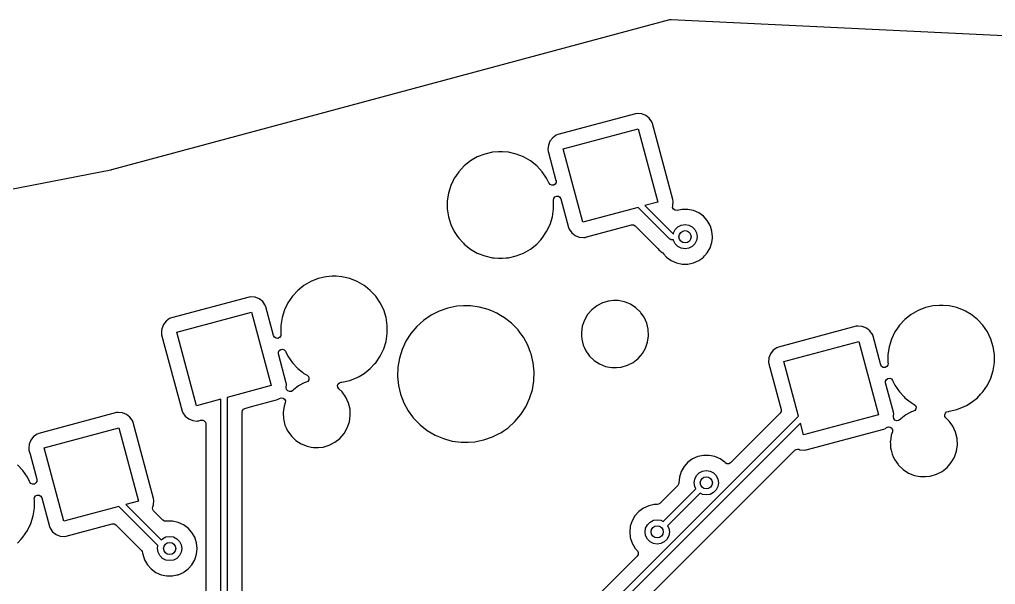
# Model space of a CAD drawing. Extents: x 41 to 271, y -133 to -23.
# Drawn here: x 193.45 to 225.56, y -41.77 to -23.18 of the extents above; entities that cross this region are included whole.
import ezdxf

# ---------------------------------------------------------------- set-up
doc = ezdxf.new("R2010")
doc.units = 0
doc.layers.add('BLACK', color=7, linetype='CONTINUOUS')

msp = doc.modelspace()

# ---------------------------------------------------------------- linework, layer by layer
at = {"layer": 'BLACK', "linetype": 'CONTINUOUS'}
for p, q in [((196.489, -28.118), (214.851, -23.1855)), ((214.851, -23.1855), (214.889, -23.1814)), ((214.889, -23.1814), (234.854, -24.1497)), ((213.722, -26.281), (211.167, -26.9658)), ((213.782, -26.2718), (213.722, -26.281)), ((213.925, -26.2855), (213.782, -26.2718)), ((214.058, -26.339), (213.925, -26.2855)), ((214.172, -26.4279), (214.058, -26.339)), ((214.255, -26.5452), (214.172, -26.4279)), ((214.277, -26.6011), (214.255, -26.5452)), ((214.255, -26.5452), (214.255, -26.5452)), ((214.949, -29.1084), (214.277, -26.6011)), ((211.167, -26.9658), (211.111, -26.9874)), ((211.343, -27.4369), (213.806, -26.7769)), ((213.806, -26.7769), (214.453, -29.1917)), ((210.905, -27.1841), (210.851, -27.3177)), ((210.994, -27.0709), (210.905, -27.1841)), ((211.111, -26.9874), (210.994, -27.0709)), ((208.758, -27.6074), (208.514, -27.7033)), ((209.014, -27.5491), (208.758, -27.6074)), ((209.21, -27.5344), (209.014, -27.5491)), ((209.341, -27.5344), (209.21, -27.5344)), ((209.21, -27.5344), (209.21, -27.5344)), ((209.537, -27.5491), (209.341, -27.5344)), ((209.341, -27.5344), (209.341, -27.5344)), ((209.793, -27.6074), (209.537, -27.5491)), ((210.037, -27.7033), (209.793, -27.6074)), ((210.851, -27.3177), (210.837, -27.4609)), ((210.837, -27.4609), (210.847, -27.5202)), ((210.847, -27.5202), (210.857, -27.5589)), ((210.857, -27.5589), (211.103, -28.478)), ((211.99, -29.8517), (211.343, -27.4369)), ((208.287, -27.8345), (208.081, -27.9981)), ((208.514, -27.7033), (208.287, -27.8345)), ((210.264, -27.8345), (210.037, -27.7033)), ((210.469, -27.9981), (210.264, -27.8345)), ((210.264, -27.8345), (210.264, -27.8345)), ((189.782, -29.416), (196.459, -28.1245)), ((196.459, -28.1245), (196.466, -28.1244)), ((196.466, -28.1244), (196.474, -28.1222)), ((196.474, -28.1222), (196.484, -28.1199)), ((196.484, -28.1199), (196.489, -28.118)), ((207.903, -28.1904), (207.802, -28.3378)), ((208.081, -27.9981), (207.903, -28.1904)), ((210.648, -28.1904), (210.469, -27.9981)), ((210.469, -27.9981), (210.469, -27.9981)), ((210.469, -27.9981), (210.469, -27.9981)), ((210.796, -28.4072), (210.648, -28.1904)), ((210.648, -28.1904), (210.648, -28.1904)), ((210.648, -28.1904), (210.648, -28.1904)), ((207.719, -28.4815), (207.641, -28.6435)), ((207.755, -28.4072), (207.719, -28.4815)), ((207.756, -28.4058), (207.755, -28.4072)), ((207.802, -28.3378), (207.756, -28.4058)), ((210.866, -28.5527), (210.796, -28.4072)), ((210.873, -28.5674), (210.866, -28.5527)), ((210.911, -28.6138), (210.873, -28.5674)), ((211.105, -28.542), (211.077, -28.5957)), ((211.103, -28.478), (211.104, -28.4815)), ((211.104, -28.4815), (211.105, -28.542)), ((207.564, -28.8942), (207.525, -29.1537)), ((207.641, -28.6435), (207.564, -28.8942)), ((210.968, -28.6364), (210.911, -28.6138)), ((211.028, -28.6299), (210.968, -28.6364)), ((211.077, -28.5957), (211.028, -28.6299)), ((207.525, -29.1537), (207.525, -29.416)), ((211.023, -29.1318), (211.029, -29.0702)), ((211.026, -29.1537), (211.023, -29.1318)), ((211.026, -29.416), (211.026, -29.1537)), ((211.029, -29.0702), (211.064, -29.0194)), ((211.064, -29.0194), (211.12, -28.992)), ((211.12, -28.992), (211.182, -28.9948)), ((211.182, -28.9948), (211.234, -29.0273)), ((211.234, -29.0273), (211.265, -29.0812)), ((211.265, -29.0812), (211.519, -30.0275)), ((214.453, -29.1917), (214.03, -29.305)), ((214.944, -29.3088), (214.958, -29.1676)), ((214.958, -29.1676), (214.949, -29.1084)), ((207.525, -29.416), (207.564, -29.6755)), ((210.987, -29.6755), (211.026, -29.416)), ((213.807, -29.3648), (211.99, -29.8517)), ((214.843, -30.4007), (213.807, -29.3648)), ((214.03, -29.305), (214.955, -30.23)), ((214.942, -29.3287), (214.944, -29.3088)), ((214.946, -29.329), (214.942, -29.3287)), ((214.942, -29.3629), (214.946, -29.329)), ((214.97, -29.4231), (214.942, -29.3629)), ((215.024, -29.4605), (214.97, -29.4231)), ((215.09, -29.4645), (215.024, -29.4605)), ((215.255, -29.4295), (215.09, -29.4645)), ((215.445, -29.4295), (215.255, -29.4295)), ((215.255, -29.4295), (215.255, -29.4295)), ((215.63, -29.4689), (215.445, -29.4295)), ((215.445, -29.4295), (215.445, -29.4295)), ((215.803, -29.5458), (215.63, -29.4689)), ((215.956, -29.6571), (215.803, -29.5458)), ((207.564, -29.6755), (207.641, -29.9262)), ((210.909, -29.9262), (210.987, -29.6755)), ((216.083, -29.7978), (215.956, -29.6571)), ((216.177, -29.9617), (216.083, -29.7978)), ((207.641, -29.9262), (207.755, -30.1626)), ((207.755, -30.1626), (207.867, -30.3269)), ((210.648, -30.3793), (210.796, -30.1626)), ((210.796, -30.1626), (210.909, -29.9262)), ((211.519, -30.0275), (211.54, -30.0834)), ((211.54, -30.0834), (211.624, -30.2006)), ((212.073, -30.3475), (213.588, -29.9416)), ((213.588, -29.9416), (213.652, -29.9416)), ((213.652, -29.9416), (213.708, -29.9737)), ((213.708, -29.9737), (214.455, -30.721)), ((214.97, -30.2064), (215.026, -30.0949)), ((215.026, -30.0949), (215.115, -30.0064)), ((215.115, -30.0064), (215.226, -29.9496)), ((215.226, -29.9496), (215.35, -29.93)), ((215.35, -29.93), (215.474, -29.9496)), ((215.474, -29.9496), (215.585, -30.0064)), ((215.585, -30.0064), (215.674, -30.0949)), ((215.674, -30.0949), (215.73, -30.2064)), ((216.185, -29.9851), (216.177, -29.9617)), ((216.236, -30.1417), (216.185, -29.9851)), ((216.255, -30.33), (216.236, -30.1417)), ((207.867, -30.3269), (207.903, -30.3793)), ((207.903, -30.3793), (208.055, -30.5435)), ((210.469, -30.5717), (210.601, -30.43)), ((210.601, -30.43), (210.648, -30.3793)), ((210.648, -30.3793), (210.648, -30.3793)), ((210.648, -30.3793), (210.648, -30.3793)), ((211.624, -30.2006), (211.737, -30.2896)), ((211.737, -30.2896), (211.87, -30.3431)), ((211.87, -30.3431), (211.87, -30.3431)), ((211.87, -30.3431), (212.014, -30.3568)), ((212.014, -30.3568), (212.059, -30.3496)), ((212.014, -30.3568), (212.014, -30.3568)), ((212.014, -30.3568), (212.014, -30.3568)), ((212.059, -30.3496), (212.073, -30.3475)), ((214.85, -30.4044), (214.843, -30.4007)), ((214.855, -30.4109), (214.85, -30.4044)), ((214.877, -30.4181), (214.855, -30.4109)), ((214.898, -30.4288), (214.877, -30.4181)), ((214.906, -30.4275), (214.898, -30.4288)), ((214.913, -30.43), (214.906, -30.4275)), ((214.966, -30.43), (214.913, -30.43)), ((214.955, -30.23), (214.966, -30.23)), ((214.966, -30.23), (214.97, -30.2064)), ((214.97, -30.4536), (214.966, -30.43)), ((215.026, -30.5651), (214.97, -30.4536)), ((215.73, -30.4536), (215.674, -30.5651)), ((215.73, -30.2064), (215.75, -30.33)), ((215.75, -30.33), (215.73, -30.4536)), ((216.236, -30.5183), (216.251, -30.3738)), ((216.251, -30.3738), (216.255, -30.33)), ((208.055, -30.5435), (208.081, -30.5717)), ((208.081, -30.5717), (208.287, -30.7352)), ((208.287, -30.7352), (208.514, -30.8664)), ((210.037, -30.8664), (210.264, -30.7352)), ((210.264, -30.7352), (210.469, -30.5717)), ((214.455, -30.721), (214.466, -30.7332)), ((214.466, -30.7332), (214.485, -30.7583)), ((214.485, -30.7583), (214.544, -30.8033)), ((214.544, -30.8033), (214.602, -30.8478)), ((215.115, -30.6536), (215.026, -30.5651)), ((215.226, -30.7104), (215.115, -30.6536)), ((215.35, -30.73), (215.226, -30.7104)), ((215.474, -30.7104), (215.35, -30.73)), ((215.585, -30.6536), (215.474, -30.7104)), ((215.674, -30.5651), (215.585, -30.6536)), ((216.083, -30.8622), (216.177, -30.6983)), ((216.177, -30.6983), (216.236, -30.5183)), ((208.514, -30.8664), (208.758, -30.9623)), ((208.758, -30.9623), (209.014, -31.0207)), ((209.014, -31.0207), (209.07, -31.0249)), ((209.07, -31.0249), (209.21, -31.0354)), ((209.21, -31.0354), (209.21, -31.0354)), ((209.21, -31.0354), (209.341, -31.0354)), ((209.341, -31.0354), (209.463, -31.0262)), ((209.341, -31.0354), (209.341, -31.0354)), ((209.463, -31.0262), (209.537, -31.0207)), ((209.537, -31.0207), (209.793, -30.9623)), ((209.793, -30.9623), (210.037, -30.8664)), ((214.602, -30.8478), (214.618, -30.8632)), ((214.618, -30.8632), (214.645, -30.8926)), ((214.645, -30.8926), (214.744, -31.0029)), ((214.744, -31.0029), (214.897, -31.1142)), ((214.897, -31.1142), (215.07, -31.1911)), ((215.63, -31.1911), (215.803, -31.1142)), ((215.803, -31.1142), (215.903, -31.0412)), ((215.903, -31.0412), (215.956, -31.0029)), ((215.956, -31.0029), (215.992, -30.9623)), ((215.992, -30.9623), (216.083, -30.8622)), ((215.07, -31.1911), (215.255, -31.2305)), ((215.255, -31.2305), (215.255, -31.2305)), ((215.255, -31.2305), (215.445, -31.2305)), ((215.445, -31.2305), (215.583, -31.2012)), ((215.445, -31.2305), (215.445, -31.2305)), ((215.583, -31.2012), (215.63, -31.1911)), ((203.282, -31.7044), (203.037, -31.8002)), ((203.538, -31.646), (203.282, -31.7044)), ((203.734, -31.6313), (203.538, -31.646)), ((203.865, -31.6313), (203.734, -31.6313)), ((203.734, -31.6313), (203.734, -31.6313)), ((204.061, -31.646), (203.865, -31.6313)), ((203.865, -31.6313), (203.865, -31.6313)), ((204.317, -31.7044), (204.061, -31.646)), ((204.561, -31.8002), (204.317, -31.7044)), ((202.605, -32.095), (202.427, -32.2873)), ((202.81, -31.9314), (202.605, -32.095)), ((203.037, -31.8002), (202.81, -31.9314)), ((204.788, -31.9314), (204.561, -31.8002)), ((204.839, -31.9723), (204.788, -31.9314)), ((204.993, -32.095), (204.839, -31.9723)), ((205.172, -32.2873), (204.993, -32.095)), ((204.993, -32.095), (204.993, -32.095)), ((204.993, -32.095), (204.993, -32.095)), ((201.002, -32.3191), (198.446, -33.0039)), ((201.061, -32.3099), (201.002, -32.3191)), ((201.204, -32.3236), (201.061, -32.3099)), ((201.338, -32.3771), (201.204, -32.3236)), ((201.451, -32.466), (201.338, -32.3771)), ((202.354, -32.3934), (202.279, -32.5041)), ((202.427, -32.2873), (202.354, -32.3934)), ((205.319, -32.5041), (205.172, -32.2873)), ((205.172, -32.2873), (205.172, -32.2873)), ((205.172, -32.2873), (205.172, -32.2873)), ((212.991, -32.433), (212.904, -32.4413)), ((213.149, -32.433), (212.991, -32.433)), ((213.355, -32.4728), (213.149, -32.433)), ((213.149, -32.433), (213.149, -32.433)), ((201.527, -32.5732), (201.451, -32.466)), ((201.534, -32.5833), (201.527, -32.5732)), ((201.556, -32.6392), (201.534, -32.5833)), ((201.81, -33.5854), (201.556, -32.6392)), ((202.165, -32.7405), (202.088, -32.9912)), ((202.279, -32.5041), (202.165, -32.7405)), ((202.279, -32.5041), (202.279, -32.5041)), ((205.433, -32.7405), (205.319, -32.5041)), ((205.511, -32.9912), (205.433, -32.7405)), ((207.542, -32.6797), (207.259, -32.7782)), ((207.837, -32.6198), (207.542, -32.6797)), ((208.062, -32.6048), (207.837, -32.6198)), ((208.287, -32.6048), (208.062, -32.6048)), ((208.062, -32.6048), (208.062, -32.6048)), ((208.585, -32.6448), (208.287, -32.6048)), ((208.875, -32.7242), (208.585, -32.6448)), ((208.585, -32.6448), (208.585, -32.6448)), ((208.585, -32.6448), (208.585, -32.6448)), ((208.954, -32.7578), (208.875, -32.7242)), ((209.151, -32.8415), (208.954, -32.7578)), ((212.28, -32.7336), (212.142, -32.8926)), ((212.445, -32.6036), (212.28, -32.7336)), ((212.632, -32.5072), (212.445, -32.6036)), ((212.834, -32.4479), (212.632, -32.5072)), ((212.904, -32.4413), (212.834, -32.4479)), ((213.391, -32.4871), (213.355, -32.4728)), ((213.355, -32.4728), (213.355, -32.4728)), ((213.355, -32.4728), (213.355, -32.4728)), ((213.551, -32.5509), (213.391, -32.4871)), ((213.728, -32.6647), (213.551, -32.5509)), ((213.88, -32.8098), (213.728, -32.6647)), ((213.728, -32.6647), (213.728, -32.6647)), ((213.728, -32.6647), (213.728, -32.6647)), ((223.26, -32.6622), (223.016, -32.758)), ((223.516, -32.6038), (223.26, -32.6622)), ((223.712, -32.5891), (223.516, -32.6038)), ((223.843, -32.5891), (223.712, -32.5891)), ((223.712, -32.5891), (223.712, -32.5891)), ((224.039, -32.6038), (223.843, -32.5891)), ((223.843, -32.5891), (223.843, -32.5891)), ((224.295, -32.6622), (224.039, -32.6038)), ((224.539, -32.758), (224.295, -32.6622)), ((198.39, -33.0255), (198.273, -33.109)), ((198.446, -33.0039), (198.39, -33.0255)), ((198.622, -33.475), (201.085, -32.815)), ((201.085, -32.815), (201.732, -35.2298)), ((202.088, -32.9912), (202.049, -33.2506)), ((205.55, -33.2506), (205.511, -32.9912)), ((206.99, -32.9138), (206.743, -33.0838)), ((207.259, -32.7782), (206.99, -32.9138)), ((209.281, -32.9181), (209.151, -32.8415)), ((209.41, -32.9946), (209.281, -32.9181)), ((209.635, -33.1725), (209.41, -32.9946)), ((212.037, -33.0747), (211.968, -33.2735)), ((212.142, -32.8926), (212.037, -33.0747)), ((213.899, -32.8371), (213.88, -32.8098)), ((214.002, -32.9812), (213.899, -32.8371)), ((214.089, -33.1725), (214.002, -32.9812)), ((214.002, -32.9812), (214.002, -32.9812)), ((214.002, -32.9812), (214.002, -32.9812)), ((222.584, -33.0528), (222.405, -33.2451)), ((222.789, -32.8892), (222.584, -33.0528)), ((223.016, -32.758), (222.789, -32.8892)), ((224.574, -32.7782), (224.539, -32.758)), ((224.539, -32.758), (224.539, -32.758)), ((224.539, -32.758), (224.539, -32.758)), ((224.767, -32.8892), (224.574, -32.7782)), ((224.804, -32.9187), (224.767, -32.8892)), ((224.972, -33.0528), (224.804, -32.9187)), ((225.15, -33.2451), (224.972, -33.0528)), ((224.972, -33.0528), (224.972, -33.0528)), ((224.972, -33.0528), (224.972, -33.0528)), ((198.13, -33.3558), (198.123, -33.4347)), ((198.184, -33.2221), (198.13, -33.3558)), ((198.273, -33.109), (198.184, -33.2221)), ((202.049, -33.2506), (202.049, -33.513)), ((205.55, -33.513), (205.55, -33.2506)), ((206.52, -33.2854), (206.326, -33.5148)), ((206.743, -33.0838), (206.52, -33.2854)), ((209.646, -33.1809), (209.635, -33.1725)), ((209.854, -33.3969), (209.646, -33.1809)), ((209.917, -33.4817), (209.854, -33.3969)), ((211.968, -33.2735), (211.939, -33.4783)), ((214.139, -33.3769), (214.089, -33.1725)), ((214.149, -33.587), (214.139, -33.3769)), ((220.98, -33.2769), (218.425, -33.9617)), ((221.04, -33.2677), (220.98, -33.2769)), ((221.183, -33.2814), (221.04, -33.2677)), ((221.316, -33.3349), (221.183, -33.2814)), ((221.43, -33.4238), (221.316, -33.3349)), ((222.344, -33.3349), (222.258, -33.4619)), ((222.405, -33.2451), (222.344, -33.3349)), ((225.298, -33.4619), (225.15, -33.2451)), ((225.15, -33.2451), (225.15, -33.2451)), ((225.15, -33.2451), (225.15, -33.2451)), ((198.118, -33.4817), (198.117, -33.499)), ((198.117, -33.499), (198.126, -33.5583)), ((198.123, -33.4347), (198.118, -33.4817)), ((198.126, -33.5583), (198.798, -36.0656)), ((199.269, -35.8898), (198.622, -33.475)), ((201.84, -33.6394), (201.81, -33.5854)), ((201.893, -33.6718), (201.84, -33.6394)), ((201.955, -33.6747), (201.893, -33.6718)), ((202.01, -33.6473), (201.955, -33.6747)), ((202.046, -33.5965), (202.01, -33.6473)), ((202.052, -33.5348), (202.046, -33.5965)), ((202.049, -33.513), (202.052, -33.5348)), ((205.511, -33.7724), (205.55, -33.513)), ((206.326, -33.5148), (206.164, -33.7681)), ((210.033, -33.6388), (209.917, -33.4817)), ((210.174, -33.8962), (210.033, -33.6388)), ((211.939, -33.4783), (211.938, -33.4817)), ((211.938, -33.4817), (211.944, -33.6026)), ((211.944, -33.6026), (211.948, -33.6918)), ((211.948, -33.6918), (211.95, -33.6984)), ((211.95, -33.6984), (211.998, -33.8962)), ((214.119, -33.7952), (214.149, -33.587)), ((221.506, -33.5316), (221.43, -33.4238)), ((221.513, -33.5411), (221.506, -33.5316)), ((221.535, -33.597), (221.513, -33.5411)), ((221.781, -34.516), (221.535, -33.597)), ((222.144, -33.6983), (222.066, -33.949)), ((222.258, -33.4619), (222.144, -33.6983)), ((222.258, -33.4619), (222.258, -33.4619)), ((225.412, -33.6983), (225.298, -33.4619)), ((225.489, -33.949), (225.412, -33.6983)), ((201.997, -34.071), (202.047, -34.0368)), ((202.047, -34.0368), (202.107, -34.0302)), ((202.107, -34.0302), (202.163, -34.0528)), ((205.319, -34.2595), (205.433, -34.0231)), ((205.433, -34.0231), (205.511, -33.7724)), ((206.038, -34.0407), (205.949, -34.3277)), ((206.164, -33.7681), (206.038, -34.0407)), ((210.177, -33.9023), (210.174, -33.8962)), ((210.268, -34.1387), (210.177, -33.9023)), ((211.998, -33.8962), (212.029, -33.9651)), ((212.029, -33.9651), (212.085, -34.0876)), ((213.945, -34.1761), (214.05, -33.994)), ((214.05, -33.994), (214.119, -33.7952)), ((218.369, -33.9833), (218.252, -34.0668)), ((218.425, -33.9617), (218.369, -33.9833)), ((218.6, -34.4328), (221.064, -33.7728)), ((221.064, -33.7728), (221.711, -36.1876)), ((222.066, -33.949), (222.027, -34.2084)), ((225.528, -34.2084), (225.489, -33.949)), ((201.969, -34.1247), (201.997, -34.071)), ((201.97, -34.1852), (201.969, -34.1247)), ((202.228, -35.1465), (201.97, -34.1852)), ((202.163, -34.0528), (202.202, -34.0993)), ((202.202, -34.0993), (202.279, -34.2595)), ((202.279, -34.2595), (202.427, -34.4763)), ((205.172, -34.4763), (205.319, -34.2595)), ((205.949, -34.3277), (205.899, -34.624)), ((210.285, -34.1827), (210.268, -34.1387)), ((210.355, -34.475), (210.285, -34.1827)), ((212.085, -34.0876), (212.188, -34.2313)), ((212.188, -34.2313), (212.207, -34.2589)), ((212.207, -34.2589), (212.36, -34.4041)), ((213.642, -34.4651), (213.807, -34.3351)), ((213.807, -34.3351), (213.945, -34.1761)), ((218.105, -34.3544), (218.097, -34.4395)), ((218.109, -34.3135), (218.105, -34.3544)), ((218.163, -34.1799), (218.109, -34.3135)), ((218.252, -34.0668), (218.163, -34.1799)), ((222.027, -34.2084), (222.027, -34.4708)), ((225.528, -34.4708), (225.528, -34.2084)), ((202.427, -34.4763), (202.595, -34.6572)), ((202.595, -34.6572), (202.605, -34.6686)), ((202.605, -34.6686), (202.757, -34.79)), ((204.788, -34.8322), (204.993, -34.6686)), ((204.993, -34.6686), (205.135, -34.516)), ((205.135, -34.516), (205.172, -34.4763)), ((205.172, -34.4763), (205.172, -34.4763)), ((205.172, -34.4763), (205.172, -34.4763)), ((205.899, -34.624), (205.889, -34.9243)), ((210.385, -34.774), (210.355, -34.475)), ((212.36, -34.4041), (212.36, -34.4041)), ((212.36, -34.4041), (212.36, -34.4041)), ((212.36, -34.4041), (212.537, -34.5178)), ((212.537, -34.5178), (212.537, -34.5178)), ((212.537, -34.5178), (212.732, -34.596)), ((212.732, -34.596), (212.861, -34.6208)), ((212.861, -34.6208), (212.938, -34.6358)), ((212.938, -34.6358), (212.938, -34.6358)), ((212.938, -34.6358), (213.096, -34.6358)), ((213.096, -34.6358), (213.253, -34.6208)), ((213.096, -34.6358), (213.096, -34.6358)), ((213.253, -34.6208), (213.455, -34.5615)), ((213.455, -34.5615), (213.642, -34.4651)), ((218.097, -34.4395), (218.095, -34.4568)), ((218.095, -34.4568), (218.105, -34.516)), ((218.105, -34.516), (218.508, -36.0209)), ((219.085, -36.2397), (218.6, -34.4328)), ((221.788, -34.5432), (221.781, -34.516)), ((221.819, -34.5971), (221.788, -34.5432)), ((221.871, -34.6296), (221.819, -34.5971)), ((221.933, -34.6325), (221.871, -34.6296)), ((221.989, -34.6051), (221.933, -34.6325)), ((222.024, -34.5542), (221.989, -34.6051)), ((222.031, -34.4926), (222.024, -34.5542)), ((222.027, -34.4708), (222.031, -34.4926)), ((225.489, -34.7302), (225.528, -34.4708)), ((202.757, -34.79), (202.81, -34.8322)), ((202.81, -34.8322), (202.912, -34.891)), ((202.912, -34.891), (202.954, -34.9303)), ((202.954, -34.9303), (202.973, -34.9842)), ((202.973, -34.9842), (202.966, -35.0411)), ((204.317, -35.0592), (204.561, -34.9634)), ((204.561, -34.9634), (204.628, -34.9243)), ((204.628, -34.9243), (204.788, -34.8322)), ((205.889, -34.9243), (205.919, -35.2233)), ((210.375, -35.0743), (210.385, -34.774)), ((221.976, -35.0288), (222.026, -34.9946)), ((222.026, -34.9946), (222.086, -34.988)), ((222.086, -34.988), (222.142, -35.0106)), ((225.298, -35.2173), (225.412, -34.9809)), ((225.412, -34.9809), (225.489, -34.7302)), ((201.732, -35.2298), (200.277, -35.6197)), ((202.231, -35.1673), (202.228, -35.1465)), ((202.228, -35.1465), (202.228, -35.1465)), ((202.228, -35.1465), (202.228, -35.1465)), ((202.229, -35.2858), (202.237, -35.2057)), ((202.229, -35.2939), (202.229, -35.2858)), ((202.238, -35.355), (202.229, -35.2939)), ((202.237, -35.2057), (202.231, -35.1673)), ((202.632, -35.2332), (202.466, -35.3632)), ((202.819, -35.1368), (202.632, -35.2332)), ((202.885, -35.1173), (202.819, -35.1368)), ((202.935, -35.0889), (202.885, -35.1173)), ((202.966, -35.0411), (202.935, -35.0889)), ((203.917, -35.2295), (203.936, -35.1762)), ((203.924, -35.2858), (203.917, -35.2295)), ((203.955, -35.3332), (203.924, -35.2858)), ((203.936, -35.1762), (203.977, -35.1369)), ((203.977, -35.1369), (204.031, -35.1198)), ((204.031, -35.1198), (204.046, -35.1187)), ((204.046, -35.1187), (204.061, -35.1176)), ((204.061, -35.1176), (204.317, -35.0592)), ((205.919, -35.2233), (205.988, -35.5156)), ((210.325, -35.3706), (210.375, -35.0743)), ((221.948, -35.0825), (221.976, -35.0288)), ((221.949, -35.1429), (221.948, -35.0825)), ((222.206, -36.1043), (221.949, -35.1429)), ((222.142, -35.0106), (222.18, -35.057)), ((222.18, -35.057), (222.258, -35.2173)), ((222.258, -35.2173), (222.405, -35.4341)), ((225.15, -35.4341), (225.298, -35.2173)), ((200.277, -35.6197), (200.277, -51.9297)), ((202.004, -35.6506), (202.062, -35.6284)), ((202.062, -35.6284), (202.123, -35.637)), ((202.123, -35.637), (202.173, -35.6741)), ((202.276, -35.4039), (202.238, -35.355)), ((202.333, -35.4282), (202.276, -35.4039)), ((202.395, -35.4221), (202.333, -35.4282)), ((202.446, -35.3869), (202.395, -35.4221)), ((202.466, -35.3632), (202.446, -35.3869)), ((204.066, -35.4394), (203.955, -35.3332)), ((204.188, -35.6108), (204.066, -35.4394)), ((204.066, -35.4394), (204.066, -35.4394)), ((204.275, -35.8021), (204.188, -35.6108)), ((204.188, -35.6108), (204.188, -35.6108)), ((204.188, -35.6108), (204.188, -35.6108)), ((205.988, -35.5156), (206.096, -35.796)), ((210.236, -35.6576), (210.325, -35.3706)), ((222.405, -35.4341), (222.559, -35.5994)), ((222.559, -35.5994), (222.584, -35.6264)), ((222.584, -35.6264), (222.714, -35.7305)), ((224.767, -35.79), (224.972, -35.6264)), ((224.972, -35.6264), (225.075, -35.5156)), ((225.075, -35.5156), (225.15, -35.4341)), ((225.15, -35.4341), (225.15, -35.4341)), ((225.15, -35.4341), (225.15, -35.4341)), ((200.077, -35.6733), (199.269, -35.8898)), ((200.077, -51.8883), (200.077, -35.6733)), ((200.869, -35.9791), (201.086, -35.9212)), ((201.086, -35.9212), (201.908, -35.7009)), ((201.908, -35.7009), (201.964, -35.6792)), ((201.964, -35.6792), (202.004, -35.6506)), ((202.155, -35.9031), (202.125, -36.1113)), ((202.193, -35.7922), (202.155, -35.9031)), ((202.173, -35.6741), (202.198, -35.7305)), ((202.198, -35.7305), (202.193, -35.7922)), ((204.325, -36.0065), (204.275, -35.8021)), ((206.096, -35.796), (206.241, -36.0595)), ((209.948, -36.1835), (210.109, -35.9302)), ((210.109, -35.9302), (210.236, -35.6576)), ((222.714, -35.7305), (222.789, -35.79)), ((222.789, -35.79), (222.891, -35.8487)), ((222.891, -35.8487), (222.932, -35.8881)), ((222.932, -35.8881), (222.952, -35.942)), ((222.952, -35.942), (222.945, -35.9989)), ((224.295, -36.017), (224.539, -35.9212)), ((224.539, -35.9212), (224.607, -35.8821)), ((224.607, -35.8821), (224.767, -35.79)), ((196.636, -36.1185), (194.081, -36.8032)), ((196.695, -36.1092), (196.636, -36.1185)), ((196.839, -36.1229), (196.695, -36.1092)), ((196.972, -36.1764), (196.839, -36.1229)), ((197.085, -36.2654), (196.972, -36.1764)), ((197.157, -36.3655), (197.085, -36.2654)), ((198.798, -36.0656), (198.819, -36.1215)), ((198.819, -36.1215), (198.903, -36.2387)), ((198.903, -36.2387), (199.016, -36.3277)), ((200.777, -36.0989), (200.789, -36.0465)), ((200.777, -50.7463), (200.777, -36.0989)), ((200.789, -36.0465), (200.822, -36.0039)), ((200.822, -36.0039), (200.869, -35.9791)), ((202.125, -36.1113), (202.135, -36.3214)), ((204.305, -36.4248), (204.335, -36.2166)), ((204.335, -36.2166), (204.325, -36.0065)), ((206.241, -36.0595), (206.382, -36.2517)), ((206.382, -36.2517), (206.419, -36.3015)), ((209.754, -36.4129), (209.948, -36.1835)), ((212.879, -42.4449), (219.085, -36.2397)), ((218.476, -36.1407), (216.846, -37.7706)), ((218.508, -36.0851), (218.476, -36.1407)), ((218.508, -36.0209), (218.508, -36.0851)), ((221.711, -36.1876), (219.248, -36.8476)), ((222.216, -36.1635), (222.206, -36.1043)), ((222.207, -36.2517), (222.211, -36.2166)), ((222.217, -36.3128), (222.207, -36.2517)), ((222.211, -36.2166), (222.216, -36.1635)), ((222.61, -36.191), (222.445, -36.321)), ((222.797, -36.0946), (222.61, -36.191)), ((222.864, -36.0751), (222.797, -36.0946)), ((222.913, -36.0467), (222.864, -36.0751)), ((222.945, -35.9989), (222.913, -36.0467)), ((223.896, -36.1873), (223.915, -36.134)), ((223.902, -36.2436), (223.896, -36.1873)), ((223.933, -36.291), (223.902, -36.2436)), ((223.915, -36.134), (223.956, -36.0947)), ((223.956, -36.0947), (224.01, -36.0776)), ((224.01, -36.0776), (224.025, -36.0765)), ((224.025, -36.0765), (224.039, -36.0754)), ((224.039, -36.0754), (224.295, -36.017)), ((197.169, -36.3826), (197.157, -36.3655)), ((197.191, -36.4385), (197.169, -36.3826)), ((197.862, -38.9458), (197.191, -36.4385)), ((199.016, -36.3277), (199.15, -36.3812)), ((199.15, -36.3812), (199.15, -36.3812)), ((199.15, -36.3812), (199.293, -36.3949)), ((199.293, -36.3949), (199.313, -36.3918)), ((199.293, -36.3949), (199.293, -36.3949)), ((199.293, -36.3949), (199.293, -36.3949)), ((199.313, -36.3918), (199.352, -36.3856)), ((199.352, -36.3856), (199.408, -36.3706)), ((199.408, -36.3706), (199.42, -36.3674)), ((199.42, -36.3674), (199.477, -36.3655)), ((199.477, -36.3655), (199.528, -36.3888)), ((199.528, -36.3888), (199.564, -36.4323)), ((199.564, -36.4323), (199.576, -36.4871)), ((199.576, -36.4871), (199.576, -47.9093)), ((202.135, -36.3214), (202.144, -36.3616)), ((202.144, -36.3616), (202.184, -36.5258)), ((202.184, -36.5258), (202.225, -36.6145)), ((204.236, -36.6236), (204.305, -36.4248)), ((206.419, -36.3015), (206.628, -36.5175)), ((206.628, -36.5175), (206.864, -36.7037)), ((209.531, -36.6145), (209.754, -36.4129)), ((219.144, -36.4627), (213.05, -42.557)), ((219.248, -36.8476), (219.144, -36.4627)), ((221.942, -36.637), (221.983, -36.6084)), ((221.983, -36.6084), (222.04, -36.5862)), ((222.04, -36.5862), (222.102, -36.5947)), ((222.102, -36.5947), (222.151, -36.6318)), ((222.255, -36.3616), (222.217, -36.3128)), ((222.312, -36.386), (222.255, -36.3616)), ((222.374, -36.3798), (222.312, -36.386)), ((222.424, -36.3447), (222.374, -36.3798)), ((222.445, -36.321), (222.424, -36.3447)), ((224.045, -36.3972), (223.933, -36.291)), ((224.074, -36.4385), (224.045, -36.3972)), ((224.167, -36.5685), (224.074, -36.4385)), ((224.254, -36.7599), (224.167, -36.5685)), ((224.167, -36.5685), (224.167, -36.5685)), ((224.167, -36.5685), (224.167, -36.5685)), ((193.907, -36.9083), (193.819, -37.0215)), ((194.025, -36.8248), (193.907, -36.9083)), ((194.081, -36.8032), (194.025, -36.8248)), ((194.256, -37.2743), (196.72, -36.6143)), ((196.72, -36.6143), (197.367, -39.0291)), ((202.225, -36.6145), (202.272, -36.7172)), ((202.272, -36.7172), (202.374, -36.8609)), ((202.374, -36.8609), (202.394, -36.8885)), ((202.394, -36.8885), (202.546, -37.0337)), ((203.993, -36.9647), (204.131, -36.8057)), ((204.131, -36.8057), (204.236, -36.6236)), ((206.864, -36.7037), (207.122, -36.8568)), ((207.122, -36.8568), (207.399, -36.9741)), ((208.731, -37.0187), (209.015, -36.9201)), ((209.015, -36.9201), (209.231, -36.8107)), ((209.231, -36.8107), (209.283, -36.7846)), ((209.283, -36.7846), (209.368, -36.7261)), ((209.368, -36.7261), (209.531, -36.6145)), ((219.331, -37.3434), (221.886, -36.6586)), ((221.886, -36.6586), (221.942, -36.637)), ((222.133, -36.8609), (222.106, -37.0535)), ((222.172, -36.75), (222.133, -36.8609)), ((222.151, -36.6318), (222.177, -36.6883)), ((222.177, -36.6883), (222.172, -36.75)), ((224.304, -36.9643), (224.254, -36.7599)), ((193.765, -37.1551), (193.752, -37.2907)), ((193.819, -37.0215), (193.765, -37.1551)), ((193.765, -37.1551), (193.765, -37.1551)), ((193.765, -37.1551), (193.765, -37.1551)), ((202.546, -37.0337), (202.546, -37.0337)), ((202.546, -37.0337), (202.546, -37.0337)), ((202.546, -37.0337), (202.723, -37.1474)), ((202.723, -37.1474), (202.723, -37.1474)), ((202.723, -37.1474), (202.918, -37.2256)), ((202.918, -37.2256), (203.047, -37.2504)), ((203.047, -37.2504), (203.125, -37.2654)), ((203.282, -37.2654), (203.439, -37.2504)), ((203.439, -37.2504), (203.641, -37.1911)), ((203.641, -37.1911), (203.828, -37.0947)), ((203.828, -37.0947), (203.993, -36.9647)), ((207.399, -36.9741), (207.399, -36.9741)), ((207.399, -36.9741), (207.399, -36.9741)), ((207.399, -36.9741), (207.463, -36.9916)), ((207.463, -36.9916), (207.689, -37.0535)), ((207.689, -37.0535), (207.986, -37.0936)), ((207.986, -37.0936), (208.212, -37.0936)), ((208.212, -37.0936), (208.437, -37.0785)), ((208.212, -37.0936), (208.212, -37.0936)), ((208.437, -37.0785), (208.522, -37.0611)), ((208.522, -37.0611), (208.731, -37.0187)), ((222.106, -37.0535), (222.103, -37.0691)), ((222.103, -37.0691), (222.107, -37.1566)), ((222.107, -37.1566), (222.113, -37.2792)), ((224.284, -37.3826), (224.314, -37.1744)), ((224.314, -37.1744), (224.304, -36.9643)), ((193.752, -37.2907), (193.751, -37.2983)), ((193.751, -37.2983), (193.761, -37.3576)), ((193.761, -37.3576), (193.795, -37.4847)), ((193.795, -37.4847), (194.016, -38.3109)), ((194.903, -39.6891), (194.256, -37.2743)), ((203.125, -37.2654), (203.125, -37.2654)), ((203.125, -37.2654), (203.282, -37.2654)), ((203.282, -37.2654), (203.282, -37.2654)), ((214.927, -41.3875), (218.962, -37.3532)), ((215.77, -37.5658), (215.597, -37.6428)), ((215.955, -37.5265), (215.77, -37.5658)), ((216.144, -37.5265), (215.955, -37.5265)), ((215.955, -37.5265), (215.955, -37.5265)), ((216.329, -37.5658), (216.144, -37.5265)), ((216.144, -37.5265), (216.144, -37.5265)), ((216.502, -37.6428), (216.329, -37.5658)), ((218.962, -37.3532), (219.001, -37.3266)), ((219.001, -37.3266), (219.048, -37.3169)), ((219.048, -37.3169), (219.095, -37.3258)), ((219.095, -37.3258), (219.128, -37.339)), ((219.128, -37.339), (219.128, -37.339)), ((219.128, -37.339), (219.272, -37.3526)), ((219.272, -37.3526), (219.317, -37.3455)), ((219.272, -37.3526), (219.272, -37.3526)), ((219.272, -37.3526), (219.272, -37.3526)), ((219.317, -37.3455), (219.331, -37.3434)), ((222.113, -37.2792), (222.131, -37.3526)), ((222.131, -37.3526), (222.163, -37.4836)), ((222.163, -37.4836), (222.203, -37.5723)), ((222.203, -37.5723), (222.25, -37.675)), ((224.215, -37.5814), (224.284, -37.3826)), ((193.562, -38.0278), (193.383, -37.8355)), ((215.317, -37.8948), (215.222, -38.0587)), ((215.444, -37.7541), (215.317, -37.8948)), ((215.597, -37.6428), (215.444, -37.7541)), ((216.655, -37.7541), (216.502, -37.6428)), ((216.666, -37.7659), (216.655, -37.7541)), ((216.655, -37.7541), (216.655, -37.7541)), ((216.655, -37.7541), (216.655, -37.7541)), ((216.722, -37.8015), (216.666, -37.7659)), ((216.788, -37.8033), (216.722, -37.8015)), ((216.846, -37.7706), (216.788, -37.8033)), ((222.25, -37.675), (222.359, -37.8279)), ((222.359, -37.8279), (222.372, -37.8463)), ((222.372, -37.8463), (222.525, -37.9914)), ((223.972, -37.9225), (224.11, -37.7635)), ((224.11, -37.7635), (224.215, -37.5814)), ((193.71, -38.2446), (193.562, -38.0278)), ((193.562, -38.0278), (193.562, -38.0278)), ((193.562, -38.0278), (193.562, -38.0278)), ((215.222, -38.0587), (215.164, -38.2387)), ((215.669, -38.3034), (215.726, -38.1919)), ((215.726, -38.1919), (215.814, -38.1034)), ((215.814, -38.1034), (215.926, -38.0466)), ((215.926, -38.0466), (216.049, -38.027)), ((216.049, -38.027), (216.173, -38.0466)), ((216.173, -38.0466), (216.285, -38.1034)), ((216.285, -38.1034), (216.373, -38.1919)), ((216.373, -38.1919), (216.43, -38.3034)), ((222.525, -37.9914), (222.525, -37.9914)), ((222.525, -37.9914), (222.525, -37.9914)), ((222.525, -37.9914), (222.701, -38.1052)), ((222.701, -38.1052), (222.701, -38.1052)), ((222.701, -38.1052), (222.897, -38.1833)), ((222.897, -38.1833), (223.026, -38.2082)), ((223.026, -38.2082), (223.103, -38.2231)), ((223.261, -38.2231), (223.418, -38.2082)), ((223.418, -38.2082), (223.62, -38.1489)), ((223.62, -38.1489), (223.807, -38.0525)), ((223.807, -38.0525), (223.972, -37.9225)), ((193.78, -38.3901), (193.71, -38.2446)), ((193.787, -38.4048), (193.78, -38.3901)), ((193.825, -38.4512), (193.787, -38.4048)), ((193.881, -38.4739), (193.825, -38.4512)), ((193.942, -38.4673), (193.881, -38.4739)), ((193.991, -38.4331), (193.942, -38.4673)), ((194.019, -38.3794), (193.991, -38.4331)), ((194.016, -38.3109), (194.018, -38.3189)), ((194.018, -38.3189), (194.019, -38.3794)), ((215.108, -38.5197), (214.521, -39.1064)), ((215.137, -38.4734), (215.108, -38.5197)), ((215.141, -38.4397), (215.137, -38.4734)), ((215.143, -38.4399), (215.141, -38.4397)), ((215.145, -38.4157), (215.143, -38.4399)), ((215.162, -38.2571), (215.145, -38.4157)), ((215.164, -38.2387), (215.162, -38.2571)), ((215.649, -38.427), (215.669, -38.3034)), ((215.669, -38.5506), (215.649, -38.427)), ((216.43, -38.3034), (216.45, -38.427)), ((216.45, -38.427), (216.43, -38.5506)), ((223.103, -38.2231), (223.103, -38.2231)), ((223.103, -38.2231), (223.261, -38.2231)), ((223.261, -38.2231), (223.261, -38.2231)), ((193.943, -38.9076), (193.978, -38.8568)), ((193.978, -38.8568), (194.034, -38.8294)), ((194.034, -38.8294), (194.096, -38.8323)), ((194.096, -38.8323), (194.148, -38.8647)), ((214.633, -39.7018), (215.708, -38.627)), ((215.849, -38.7685), (214.775, -39.8432)), ((215.708, -38.627), (215.669, -38.5506)), ((215.926, -38.8074), (215.849, -38.7685)), ((216.049, -38.827), (215.926, -38.8074)), ((216.173, -38.8074), (216.049, -38.827)), ((216.285, -38.7506), (216.173, -38.8074)), ((216.373, -38.6621), (216.285, -38.7506)), ((216.43, -38.5506), (216.373, -38.6621)), ((193.936, -38.9692), (193.943, -38.9076)), ((193.94, -38.9911), (193.936, -38.9692)), ((193.94, -39.2534), (193.94, -38.9911)), ((194.148, -38.8647), (194.179, -38.9187)), ((194.179, -38.9187), (194.432, -39.8649)), ((197.367, -39.0291), (196.944, -39.1424)), ((196.944, -39.1424), (198.111, -40.31)), ((197.831, -39.2156), (197.858, -39.1483)), ((197.858, -39.1483), (197.872, -39.005)), ((197.872, -39.005), (197.862, -38.9458)), ((214.339, -39.1427), (214.153, -39.1821)), ((214.433, -39.1427), (214.339, -39.1427)), ((214.481, -39.1333), (214.433, -39.1427)), ((214.521, -39.1064), (214.481, -39.1333)), ((193.901, -39.5129), (193.94, -39.2534)), ((196.721, -39.2022), (194.903, -39.6891)), ((198.006, -40.4878), (196.721, -39.2022)), ((197.822, -39.2627), (197.831, -39.2156)), ((197.832, -39.3096), (197.822, -39.2627)), ((197.858, -39.3494), (197.832, -39.3096)), ((198.168, -39.6589), (197.858, -39.3494)), ((213.827, -39.3704), (213.701, -39.511)), ((213.981, -39.2591), (213.827, -39.3704)), ((214.153, -39.1821), (213.981, -39.2591)), ((193.71, -40), (193.823, -39.7636)), ((193.823, -39.7636), (193.901, -39.5129)), ((194.987, -40.1849), (196.502, -39.779)), ((196.502, -39.779), (196.566, -39.779)), ((196.566, -39.779), (196.622, -39.8111)), ((196.622, -39.8111), (197.463, -40.6528)), ((198.22, -39.6901), (198.168, -39.6589)), ((198.281, -39.6925), (198.22, -39.6901)), ((198.295, -39.6895), (198.281, -39.6925)), ((198.485, -39.6895), (198.295, -39.6895)), ((198.295, -39.6895), (198.295, -39.6895)), ((198.67, -39.7289), (198.485, -39.6895)), ((198.485, -39.6895), (198.485, -39.6895)), ((198.843, -39.8058), (198.67, -39.7289)), ((198.996, -39.9171), (198.843, -39.8058)), ((213.606, -39.675), (213.548, -39.855)), ((213.701, -39.511), (213.606, -39.675)), ((214.053, -39.9196), (214.11, -39.8081)), ((214.11, -39.8081), (214.198, -39.7196)), ((214.198, -39.7196), (214.31, -39.6628)), ((214.31, -39.6628), (214.433, -39.6432)), ((214.433, -39.6432), (214.557, -39.6628)), ((214.557, -39.6628), (214.633, -39.7018)), ((193.562, -40.2167), (193.71, -40)), ((194.432, -39.8649), (194.454, -39.9208)), ((194.454, -39.9208), (194.538, -40.038)), ((194.538, -40.038), (194.651, -40.127)), ((194.651, -40.127), (194.784, -40.1805)), ((199.123, -40.0578), (198.996, -39.9171)), ((199.217, -40.2217), (199.123, -40.0578)), ((213.548, -39.855), (213.528, -40.0432)), ((213.528, -40.0432), (213.548, -40.2315)), ((214.033, -40.0432), (214.053, -39.9196)), ((214.053, -40.1669), (214.033, -40.0432)), ((214.775, -39.8432), (214.814, -39.9196)), ((214.814, -39.9196), (214.833, -40.0432)), ((214.833, -40.0432), (214.814, -40.1669)), ((193.383, -40.4091), (193.505, -40.2774)), ((193.505, -40.2774), (193.562, -40.2167)), ((193.562, -40.2167), (193.562, -40.2167)), ((193.562, -40.2167), (193.562, -40.2167)), ((194.784, -40.1805), (194.784, -40.1805)), ((194.784, -40.1805), (194.928, -40.1942)), ((194.928, -40.1942), (194.979, -40.1861)), ((194.928, -40.1942), (194.928, -40.1942)), ((194.928, -40.1942), (194.928, -40.1942)), ((194.979, -40.1861), (194.987, -40.1849)), ((198.111, -40.31), (198.155, -40.2664)), ((198.155, -40.2664), (198.266, -40.2096)), ((198.266, -40.2096), (198.39, -40.19)), ((198.39, -40.19), (198.514, -40.2096)), ((198.514, -40.2096), (198.625, -40.2664)), ((198.625, -40.2664), (198.714, -40.3549)), ((198.714, -40.3549), (198.77, -40.4664)), ((199.242, -40.299), (199.217, -40.2217)), ((199.276, -40.4017), (199.242, -40.299)), ((199.295, -40.59), (199.276, -40.4017)), ((213.548, -40.2315), (213.606, -40.4115)), ((213.606, -40.4115), (213.697, -40.5682)), ((214.11, -40.2784), (214.053, -40.1669)), ((214.198, -40.3669), (214.11, -40.2784)), ((214.31, -40.4237), (214.198, -40.3669)), ((214.433, -40.4432), (214.31, -40.4237)), ((214.557, -40.4237), (214.433, -40.4432)), ((214.668, -40.3669), (214.557, -40.4237)), ((214.757, -40.2784), (214.668, -40.3669)), ((214.814, -40.1669), (214.757, -40.2784)), ((197.463, -40.6528), (197.488, -40.6871)), ((197.488, -40.6871), (197.499, -40.7275)), ((197.499, -40.7275), (197.501, -40.7468)), ((197.501, -40.7468), (197.504, -40.7783)), ((197.504, -40.7783), (197.563, -40.9583)), ((197.99, -40.59), (198.006, -40.4878)), ((198.01, -40.7136), (197.99, -40.59)), ((198.066, -40.8251), (198.01, -40.7136)), ((198.77, -40.7136), (198.714, -40.8251)), ((198.77, -40.4664), (198.79, -40.59)), ((198.79, -40.59), (198.77, -40.7136)), ((199.217, -40.9583), (199.276, -40.7783)), ((199.276, -40.7783), (199.295, -40.59)), ((213.697, -40.5682), (213.701, -40.5755)), ((213.701, -40.5755), (213.783, -40.6671)), ((213.81, -40.7842), (213.779, -40.8377)), ((213.783, -40.6671), (213.812, -40.7222)), ((213.812, -40.7222), (213.81, -40.7842)), ((197.563, -40.9583), (197.657, -41.1222)), ((198.155, -40.9136), (198.066, -40.8251)), ((198.266, -40.9704), (198.155, -40.9136)), ((198.39, -40.99), (198.266, -40.9704)), ((198.514, -40.9704), (198.39, -40.99)), ((198.625, -40.9136), (198.514, -40.9704)), ((198.714, -40.8251), (198.625, -40.9136)), ((199.123, -41.1222), (199.217, -40.9583)), ((213.779, -40.8377), (212.559, -42.0574)), ((197.657, -41.1222), (197.784, -41.2629)), ((197.784, -41.2629), (197.937, -41.3742)), ((197.937, -41.3742), (198.11, -41.4511)), ((198.67, -41.4511), (198.843, -41.3742)), ((198.843, -41.3742), (198.871, -41.3537)), ((198.871, -41.3537), (198.996, -41.2629)), ((198.996, -41.2629), (199.007, -41.2503)), ((199.007, -41.2503), (199.123, -41.1222)), ((213.587, -42.728), (214.927, -41.3875)), ((198.11, -41.4511), (198.295, -41.4905)), ((198.295, -41.4905), (198.295, -41.4905)), ((198.295, -41.4905), (198.485, -41.4905)), ((198.485, -41.4905), (198.624, -41.4608)), ((198.485, -41.4905), (198.485, -41.4905)), ((198.624, -41.4608), (198.67, -41.4511))]:
    msp.add_line(p, q, dxfattribs=at)
at = {"layer": 'BLACK'}
for centre in [(215.35, -30.33), (216.049, -38.427), (214.433, -40.0432), (198.39, -40.59)]:
    msp.add_circle(centre, 0.2, dxfattribs=at)

doc.saveas('drawing.dxf')
